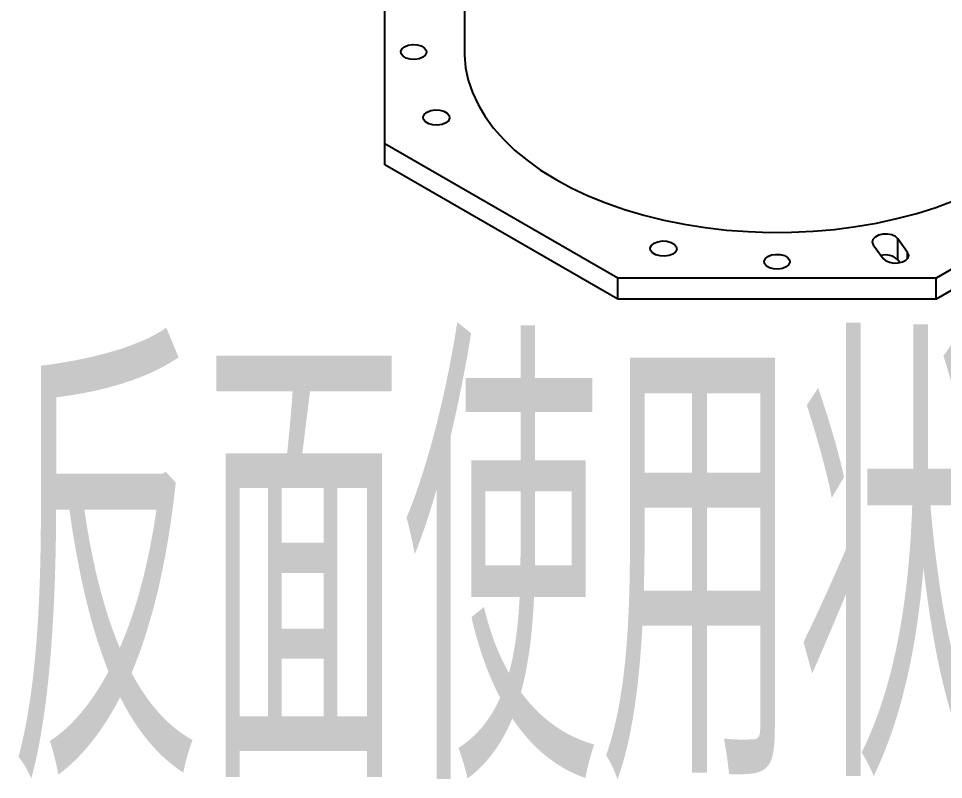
# Model space of a CAD drawing. Header units: millimetres. Extents: x 1258 to 2922, y -135 to 1239.
# Drawn here: x 1671.7 to 1779.7, y 986.5 to 1075.4 of the extents above; entities that cross this region are included whole.
import ezdxf

# ---------------------------------------------------------------- set-up
doc = ezdxf.new("R2010")
doc.units = ezdxf.units.MM
doc.header["$LTSCALE"] = 6
doc.layers.add('6文字层', color=3, linetype='Continuous')
doc.styles.add('PC_TEXTSTYLE4', font='ISOCP.SHX', dxfattribs={"width": 0.707, "bigfont": 'GBCBIG.SHX'})

msp = doc.modelspace()

# ---------------------------------------------------------------- linework, layer by layer
at = {"color": 7, "linetype": 'Continuous', "lineweight": 25}
for p, q in [((1723.78, 1100.85), (1723.78, 1071.45)), ((1714.5, 1060.73), (1714.5, 1082.17)), ((1741.71, 1045.03), (1714.5, 1060.73)), ((1714.5, 1058.28), (1714.5, 1060.73)), ((1806.05, 1060.73), (1778.85, 1045.03)), ((1741.71, 1042.58), (1714.5, 1058.28)), ((1806.05, 1058.28), (1778.85, 1042.58)), ((1771.53, 1048.95), (1772.68, 1047.35)), ((1775.54, 1048.03), (1774.4, 1049.63)), ((1774.4, 1047.18), (1774.4, 1049.63)), ((1774.64, 1046.85), (1774.4, 1047.18)), ((1741.71, 1042.58), (1741.71, 1045.03)), ((1778.85, 1045.03), (1741.71, 1045.03)), ((1778.85, 1042.58), (1778.85, 1045.03)), ((1778.85, 1042.58), (1741.71, 1042.58))]:
    msp.add_line(p, q, dxfattribs=at)
at = {"color": 8, "linetype": 'Continuous', "lineweight": 25}
msp.add_line((1775.54, 1047.35), (1775.54, 1048.03), dxfattribs=at)
at = {"color": 7, "linetype": 'Continuous', "lineweight": 25, "flags": 128}
for points in [[(1716.79, 1072.07), (1717.22, 1072.24), (1717.72, 1072.32), (1718.24, 1072.29), (1718.71, 1072.16), (1719.08, 1071.95), (1719.3, 1071.68), (1719.35, 1071.38), (1719.21, 1071.09), (1718.91, 1070.84), (1718.49, 1070.67), (1717.98, 1070.59), (1717.46, 1070.62), (1716.99, 1070.74), (1716.62, 1070.96), (1716.4, 1071.23), (1716.36, 1071.53), (1716.49, 1071.82), (1716.79, 1072.07)], [(1723.78, 1071.45), (1723.79, 1071.07), (1723.92, 1069.6), (1724.23, 1068.15), (1724.72, 1066.71), (1725.37, 1065.3), (1726.2, 1063.91), (1727.19, 1062.56), (1728.34, 1061.26), (1729.64, 1060), (1731.09, 1058.8), (1732.68, 1057.66), (1734.41, 1056.59), (1736.26, 1055.59), (1738.23, 1054.66), (1740.3, 1053.82), (1742.47, 1053.06), (1744.73, 1052.39), (1747.06, 1051.81), (1749.45, 1051.33), (1751.9, 1050.95), (1754.39, 1050.66), (1756.9, 1050.47), (1759.44, 1050.39), (1761.97, 1050.4), (1764.5, 1050.52), (1767.01, 1050.74), (1769.48, 1051.06), (1771.91, 1051.48), (1774.29, 1052), (1776.6, 1052.61), (1778.82, 1053.3), (1780.96, 1054.09)], [(1719.41, 1064.43), (1719.85, 1064.61), (1720.37, 1064.69), (1720.91, 1064.66), (1721.39, 1064.53), (1721.77, 1064.31), (1722, 1064.03), (1722.05, 1063.72), (1721.91, 1063.42), (1721.6, 1063.17), (1721.16, 1062.99), (1720.64, 1062.91), (1720.1, 1062.94), (1719.62, 1063.07), (1719.23, 1063.29), (1719.01, 1063.57), (1718.96, 1063.88), (1719.1, 1064.18), (1719.41, 1064.43)], [(1774.4, 1049.63), (1774.11, 1049.9), (1773.68, 1050.09), (1773.17, 1050.18), (1772.63, 1050.17), (1772.13, 1050.05), (1771.73, 1049.84), (1771.49, 1049.56), (1771.41, 1049.25), (1771.53, 1048.95)], [(1745.92, 1049.12), (1746.37, 1049.3), (1746.89, 1049.38), (1747.42, 1049.36), (1747.91, 1049.22), (1748.29, 1049.01), (1748.52, 1048.72), (1748.57, 1048.41), (1748.43, 1048.11), (1748.12, 1047.86), (1747.68, 1047.68), (1747.16, 1047.6), (1746.62, 1047.63), (1746.13, 1047.76), (1745.75, 1047.98), (1745.52, 1048.26), (1745.48, 1048.57), (1745.62, 1048.87), (1745.92, 1049.12)], [(1772.68, 1047.35), (1772.97, 1047.09), (1773.4, 1046.9), (1773.91, 1046.8), (1774.45, 1046.82), (1774.94, 1046.94), (1775.34, 1047.15), (1775.59, 1047.42), (1775.66, 1047.73), (1775.54, 1048.03)], [(1759.22, 1047.57), (1759.65, 1047.75), (1760.15, 1047.82), (1760.67, 1047.8), (1761.14, 1047.67), (1761.51, 1047.46), (1761.73, 1047.19), (1761.77, 1046.89), (1761.64, 1046.6), (1761.34, 1046.35), (1760.91, 1046.18), (1760.41, 1046.1), (1759.89, 1046.12), (1759.42, 1046.25), (1759.05, 1046.46), (1758.83, 1046.74), (1758.78, 1047.04), (1758.92, 1047.33), (1759.22, 1047.57)]]:
    msp.add_lwpolyline(points, dxfattribs=at)
at = {"color": 7, "linetype": 'Continuous', "lineweight": 25}
msp.add_arc((1772.96, 1045.66), 2.09, 46.779, 104.5666, dxfattribs=at)

# ---------------------------------------------------------------- texts
at = {"layer": '6文字层', "style": 'PC_TEXTSTYLE4', "width": 0.667}
msp.add_text('反面使用状态立体图', height=48, dxfattribs=at).set_placement((1670.43, 986.78))

doc.saveas('drawing.dxf')
